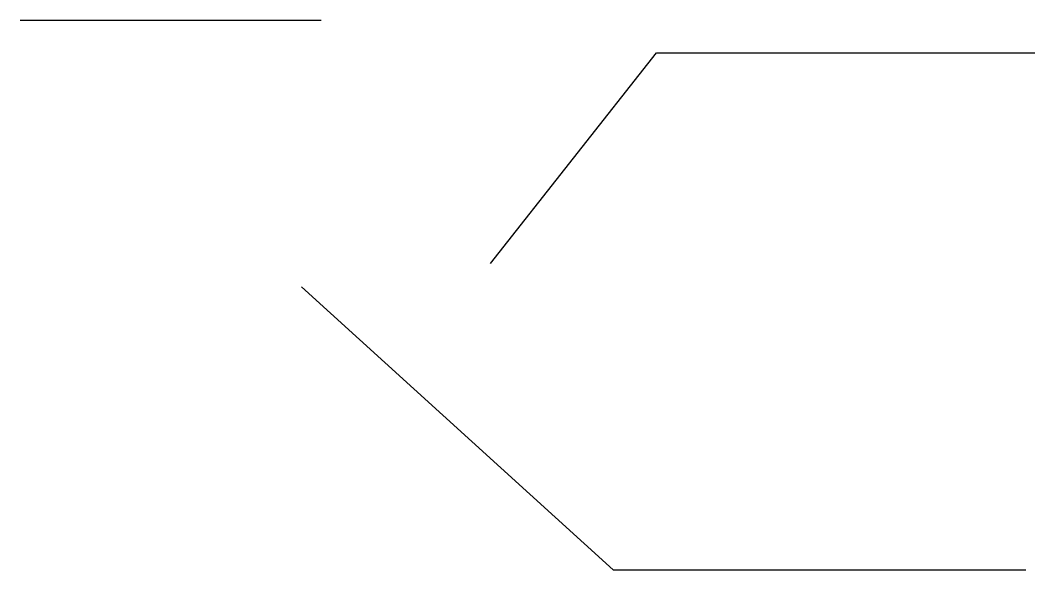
# Model space of a CAD drawing. Header units: inches. Extents: x 5.9 to 28.5, y 11 to 23.2.
import ezdxf

# ---------------------------------------------------------------- set-up
doc = ezdxf.new("R2010")
doc.units = ezdxf.units.IN
doc.header["$MEASUREMENT"] = 0
for name, color, linetype in [('doors', 7, 'Continuous'), ('walls', 7, 'Continuous'), ('windows', 7, 'Continuous')]:
    doc.layers.add(name, color=color, linetype=linetype)

msp = doc.modelspace()

# ---------------------------------------------------------------- linework, layer by layer
at = {"layer": 'doors'}
for p, q in [((16.375, 17.793), (20.059, 22.476)), ((20.059, 22.476), (28.468, 22.476))]:
    msp.add_line(p, q, dxfattribs=at)
at = {"layer": 'walls'}
for p, q in [((12.171, 17.273), (19.098, 10.989)), ((19.098, 10.989), (28.267, 10.989))]:
    msp.add_line(p, q, dxfattribs=at)
at = {"layer": 'windows'}
msp.add_line((5.924, 23.196), (12.611, 23.196), dxfattribs=at)

doc.saveas('drawing.dxf')
